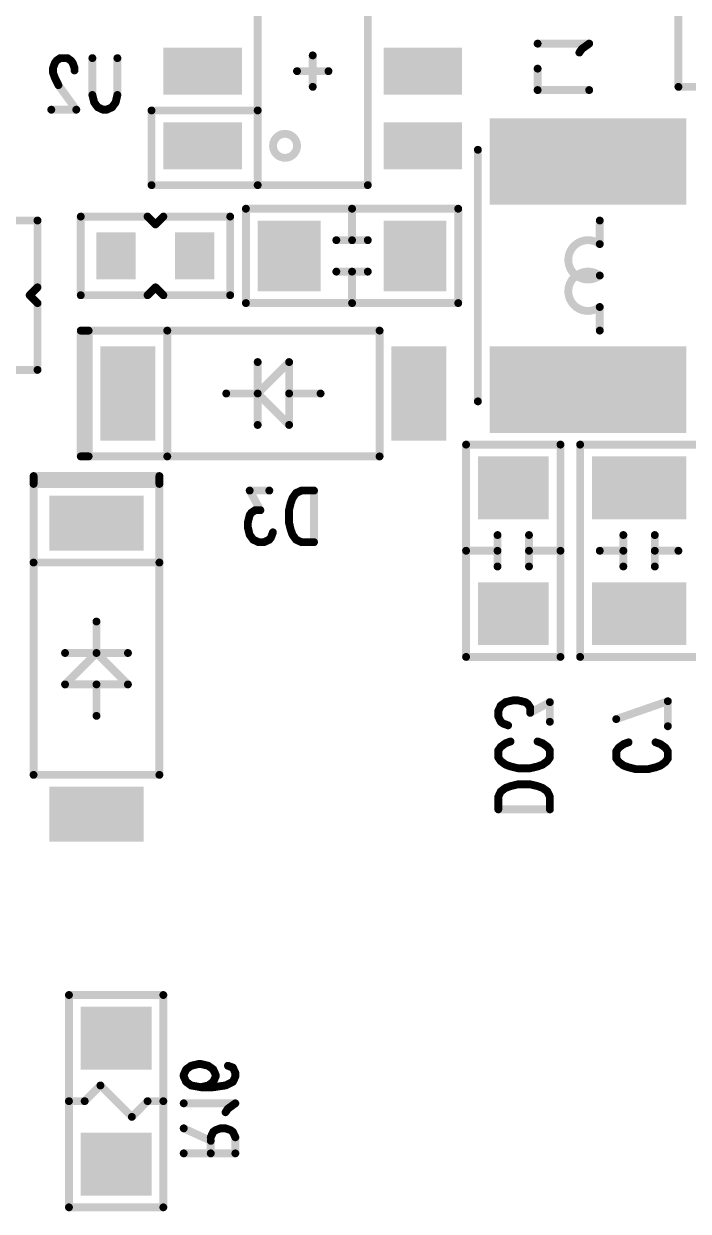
# Model space of a CAD drawing. Extents: x 99.9 to 126.1, y 95.7 to 155.
# Drawn here: x 108.58 to 117.03, y 131.1 to 146.2 of the extents above; entities that cross this region are included whole.
import ezdxf

# ---------------------------------------------------------------- set-up
doc = ezdxf.new("R2010")
doc.units = 0
doc.layers.get('0').update_dxf_attribs({"linetype": 'CONTINUOUS'})
doc.layers.add('MASK-BOTTOM_PHO', color=4, linetype='CONTINUOUS')
doc.layers.add('SILK-BOTTOM_PHO', color=5, linetype='CONTINUOUS')

# ---------------------------------------------------------------- blocks, each defined once
blk = doc.blocks.new('SQUARE_10')
blk.add_solid([(0.350012, 0.350012), (0.350012, -0.350012), (-0.350012, 0.350012), (-0.350012, -0.350012)])
blk = doc.blocks.new('SQUARE_16')
blk.add_solid([(0.250062, 0.250062), (0.250062, -0.250062), (-0.250062, 0.250062), (-0.250062, -0.250062)])
blk = doc.blocks.new('SQUARE_122')
blk.add_solid([(0.299974, 0.299974), (0.299974, -0.299974), (-0.299974, 0.299974), (-0.299974, -0.299974)])
blk = doc.blocks.new('SQUARE_152')
blk.add_solid([(0.550036, 0.550036), (0.550036, -0.550036), (-0.550036, 0.550036), (-0.550036, -0.550036)])
blk = doc.blocks.new('SQUARE_165')
blk.add_solid([(0.40005, 0.40005), (0.40005, -0.40005), (-0.40005, 0.40005), (-0.40005, -0.40005)])
blk = doc.blocks.new('ROUND_1')
at = {"const_width": 0.050038}
blk.add_lwpolyline([(-0.025018, 0, 1), (0.025018, 0, 1)], format="xyb", close=True, dxfattribs=at)

msp = doc.modelspace()

# ---------------------------------------------------------------- linework, layer by layer
at = {"layer": 'MASK-BOTTOM_PHO'}
for points, const_width in [([(110.65002, 145.599912), (111.05007, 145.599912)], 0.599948), ([(113.450116, 145.599912), (113.849912, 145.599912)], 0.599948), ([(116.45011, 144.450054), (115.050062, 144.450054)], 1.100072), ([(110.65002, 144.649952), (111.05007, 144.649952)], 0.599948), ([(113.450116, 144.649952), (113.849912, 144.649952)], 0.599948), ([(111.949992, 143.20012), (111.949992, 143.299942)], 0.8001), ([(113.549938, 143.20012), (113.549938, 143.299942)], 0.8001), ([(109.750098, 143.299942), (109.750098, 143.20012)], 0.500124), ([(110.750096, 143.299942), (110.750096, 143.20012)], 0.500124), ([(109.899958, 141.249908), (109.899958, 141.750034)], 0.700024), ([(113.599976, 141.249908), (113.599976, 141.750034)], 0.700024), ([(116.45011, 141.549882), (115.050062, 141.549882)], 1.100072), ([(114.84991, 140.299948), (114.750088, 140.299948)], 0.8001), ([(116.59997, 140.299948), (116.19992, 140.299948)], 0.8001), ([(109.249972, 139.850114), (109.750098, 139.850114)], 0.700024), ([(114.84991, 138.700002), (114.750088, 138.700002)], 0.8001), ([(116.59997, 138.700002), (116.19992, 138.700002)], 0.8001), ([(109.249972, 136.150096), (109.750098, 136.150096)], 0.700024), ([(109.799882, 133.299962), (109.70006, 133.299962)], 0.8001), ([(109.799882, 131.700016), (109.70006, 131.700016)], 0.8001)]:
    msp.add_lwpolyline(points, dxfattribs=dict(at, const_width=const_width))
at = {"layer": 'SILK-BOTTOM_PHO', "const_width": 0.100076}
for points in [[(116.899944, 148.100034), (116.899944, 145.400014)], [(111.549942, 147.049998), (111.549942, 144.15008)], [(112.94999, 144.15008), (112.94999, 147.049998)], [(115.76558, 145.949924), (115.109498, 145.949924)], [(115.640612, 145.836386), (115.671854, 145.881852)], [(115.671854, 145.881852), (115.76558, 145.949924)], [(108.970572, 145.703036), (108.947712, 145.640552)], [(108.993178, 145.734278), (108.970572, 145.703036)], [(109.038644, 145.76552), (108.993178, 145.734278)], [(109.129576, 145.76552), (109.038644, 145.76552)], [(109.175042, 145.734278), (109.129576, 145.76552)], [(109.197648, 145.703036), (109.175042, 145.734278)], [(109.220508, 145.640552), (109.197648, 145.703036)], [(109.447838, 145.29689), (109.447838, 145.76552)], [(109.765846, 145.76552), (109.765846, 145.29689)], [(112.249966, 145.400014), (112.249966, 145.800064)], [(108.947712, 145.640552), (108.947712, 145.578068)], [(108.947712, 145.578068), (108.970572, 145.515584)], [(109.220508, 145.60931), (109.220508, 145.640552)], [(112.450118, 145.599912), (112.050068, 145.599912)], [(115.109498, 145.35912), (115.109498, 145.631916)], [(108.970572, 145.515584), (109.015784, 145.421858)], [(109.015784, 145.421858), (109.243114, 145.109438)], [(116.899944, 145.400014), (118.100094, 145.400014)], [(109.470444, 145.203164), (109.447838, 145.29689)], [(109.765846, 145.29689), (109.74324, 145.203164)], [(115.76558, 145.35912), (115.109498, 145.35912)], [(109.243114, 145.109438), (108.925106, 145.109438)], [(109.51591, 145.14068), (109.470444, 145.203164)], [(109.583982, 145.109438), (109.51591, 145.14068)], [(109.629448, 145.109438), (109.583982, 145.109438)], [(109.697774, 145.14068), (109.629448, 145.109438)], [(109.74324, 145.203164), (109.697774, 145.14068)], [(111.549942, 145.10004), (110.199932, 145.10004)], [(110.199932, 145.10004), (110.199932, 144.15008)], [(111.549942, 144.15008), (111.549942, 145.10004)], [(114.350038, 144.599914), (114.350038, 141.400022)], [(110.199932, 144.15008), (111.549942, 144.15008)], [(111.549942, 144.15008), (112.94999, 144.15008)], [(109.30001, 142.750032), (109.30001, 143.75003)], [(109.30001, 143.75003), (110.149894, 143.75003)], [(110.149894, 143.75003), (110.24997, 143.649954)], [(110.24997, 143.649954), (110.350046, 143.75003)], [(110.350046, 143.75003), (111.19993, 143.75003)], [(111.19993, 143.75003), (111.19993, 142.750032)], [(114.100102, 143.850106), (111.400082, 143.850106)], [(111.400082, 143.850106), (111.400082, 142.649956)], [(112.750092, 143.850106), (112.750092, 143.450056)], [(114.100102, 142.649956), (114.100102, 143.850106)], [(107.750102, 143.699992), (108.7501, 143.699992)], [(108.7501, 143.699992), (108.7501, 142.850108)], [(115.899946, 143.400018), (115.899946, 143.699992)], [(112.94999, 143.450056), (112.54994, 143.450056)], [(112.94999, 143.050006), (112.54994, 143.050006)], [(112.750092, 142.649956), (112.750092, 143.050006)], [(108.7501, 142.850108), (108.650024, 142.750032)], [(110.24997, 142.850108), (110.149894, 142.750032)], [(110.350046, 142.750032), (110.24997, 142.850108)], [(108.650024, 142.750032), (108.7501, 142.649956)], [(110.149894, 142.750032), (109.30001, 142.750032)], [(111.19993, 142.750032), (110.350046, 142.750032)], [(108.7501, 142.649956), (108.7501, 141.800072)], [(111.400082, 142.649956), (114.100102, 142.649956)], [(115.899946, 142.599918), (115.899946, 142.299944)], [(109.400086, 142.299944), (109.30001, 142.299944)], [(109.30001, 142.299944), (109.30001, 140.699998)], [(110.400084, 142.299944), (109.400086, 142.299944)], [(109.400086, 142.299944), (109.400086, 140.699998)], [(113.100104, 142.299944), (110.400084, 142.299944)], [(110.400084, 142.299944), (110.400084, 140.699998)], [(113.100104, 140.699998), (113.100104, 142.299944)], [(108.7501, 141.800072), (107.750102, 141.800072)], [(111.549942, 141.899894), (111.549942, 141.100048)], [(111.549942, 141.500098), (111.949992, 141.899894)], [(111.949992, 141.899894), (111.949992, 141.100048)], [(111.549942, 141.500098), (111.149892, 141.500098)], [(111.949992, 141.100048), (111.549942, 141.500098)], [(111.949992, 141.500098), (112.350042, 141.500098)], [(114.199924, 140.850112), (114.199924, 138.150092)], [(115.400074, 140.850112), (114.199924, 140.850112)], [(115.400074, 138.150092), (115.400074, 140.850112)], [(115.65001, 140.850112), (115.65001, 138.150092)], [(117.14988, 140.850112), (115.65001, 140.850112)], [(109.30001, 140.699998), (109.400086, 140.699998)], [(109.400086, 140.699998), (110.400084, 140.699998)], [(110.400084, 140.699998), (113.100104, 140.699998)], [(110.300008, 140.450062), (108.700062, 140.450062)], [(108.700062, 140.450062), (108.700062, 140.349986)], [(110.300008, 140.349986), (110.300008, 140.450062)], [(110.300008, 140.349986), (108.700062, 140.349986)], [(108.700062, 140.349986), (108.700062, 139.349988)], [(110.300008, 139.349988), (110.300008, 140.349986)], [(111.69777, 140.265658), (111.447834, 140.265658)], [(111.447834, 140.265658), (111.583978, 140.015722)], [(112.10671, 140.265658), (112.038638, 140.234416)], [(112.265968, 140.265658), (112.10671, 140.265658)], [(112.265968, 140.265658), (112.265968, 139.609322)], [(111.970566, 140.109448), (111.947706, 140.015722)], [(111.993172, 140.171932), (111.970566, 140.109448)], [(112.038638, 140.234416), (111.993172, 140.171932)], [(111.447834, 139.953238), (111.424974, 139.859258)], [(111.47044, 139.98448), (111.447834, 139.953238)], [(111.515906, 140.015722), (111.47044, 139.98448)], [(111.583978, 140.015722), (111.515906, 140.015722)], [(111.947706, 140.015722), (111.947706, 139.859258)], [(111.424974, 139.859258), (111.424974, 139.796774)], [(111.947706, 139.859258), (111.970566, 139.765532)], [(111.424974, 139.796774), (111.447834, 139.703048)], [(111.447834, 139.703048), (111.4933, 139.640564)], [(111.69777, 139.640564), (111.720376, 139.671806)], [(111.720376, 139.671806), (111.743236, 139.73429)], [(111.970566, 139.765532), (111.993172, 139.703048)], [(111.993172, 139.703048), (112.038638, 139.640564)], [(114.599974, 139.7), (114.599974, 139.29995)], [(115.000024, 139.7), (115.000024, 139.29995)], [(116.19992, 139.7), (116.19992, 139.29995)], [(116.59997, 139.7), (116.59997, 139.29995)], [(111.4933, 139.640564), (111.561372, 139.609322)], [(111.561372, 139.609322), (111.629444, 139.609322)], [(111.629444, 139.609322), (111.69777, 139.640564)], [(112.038638, 139.640564), (112.10671, 139.609322)], [(112.10671, 139.609322), (112.265968, 139.609322)], [(114.199924, 139.500102), (114.599974, 139.500102)], [(115.400074, 139.500102), (115.000024, 139.500102)], [(116.19992, 139.500102), (115.899946, 139.500102)], [(116.59997, 139.500102), (116.899944, 139.500102)], [(110.300008, 139.349988), (108.700062, 139.349988)], [(108.700062, 139.349988), (108.700062, 136.649968)], [(110.300008, 136.649968), (110.300008, 139.349988)], [(109.499908, 138.199876), (109.499908, 138.599926)], [(109.899958, 138.199876), (109.100112, 138.199876)], [(109.100112, 137.80008), (109.499908, 138.199876)], [(109.499908, 138.199876), (109.899958, 137.80008)], [(114.199924, 138.150092), (115.400074, 138.150092)], [(115.65001, 138.150092), (117.14988, 138.150092)], [(109.899958, 137.80008), (109.100112, 137.80008)], [(109.499908, 137.80008), (109.499908, 137.40003)], [(114.703098, 137.575036), (114.640614, 137.52957)], [(114.796824, 137.597642), (114.703098, 137.575036)], [(114.859308, 137.597642), (114.796824, 137.597642)], [(114.953034, 137.575036), (114.859308, 137.597642)], [(114.984276, 137.552176), (114.953034, 137.575036)], [(115.015518, 137.50671), (114.984276, 137.552176)], [(115.265708, 137.575036), (115.015518, 137.438638)], [(115.265708, 137.3251), (115.265708, 137.575036)], [(116.765578, 137.586466), (116.109496, 137.359136)], [(116.765578, 137.268204), (116.765578, 137.586466)], [(114.640614, 137.52957), (114.609372, 137.461244)], [(114.609372, 137.461244), (114.609372, 137.393172)], [(114.609372, 137.393172), (114.640614, 137.3251)], [(115.015518, 137.438638), (115.015518, 137.50671)], [(114.640614, 137.3251), (114.671856, 137.30224)], [(114.671856, 137.30224), (114.73434, 137.279634)], [(114.609372, 136.961372), (114.640614, 137.006838)], [(114.609372, 136.87044), (114.609372, 136.961372)], [(114.640614, 137.006838), (114.703098, 137.052304)], [(114.703098, 137.052304), (114.765582, 137.07491)], [(115.109498, 137.07491), (115.171982, 137.052304)], [(115.171982, 137.052304), (115.234466, 137.006838)], [(115.234466, 137.006838), (115.265708, 136.961372)], [(115.265708, 136.961372), (115.265708, 136.87044)], [(116.109496, 136.949942), (116.140738, 136.995408)], [(116.109496, 136.85901), (116.109496, 136.949942)], [(116.140738, 136.995408), (116.203222, 137.040874)], [(116.203222, 137.040874), (116.265706, 137.063734)], [(116.609368, 137.063734), (116.671852, 137.040874)], [(116.671852, 137.040874), (116.734336, 136.995408)], [(116.734336, 136.995408), (116.765578, 136.949942)], [(116.765578, 136.949942), (116.765578, 136.85901)], [(114.640614, 136.824974), (114.609372, 136.87044)], [(114.703098, 136.779508), (114.640614, 136.824974)], [(114.765582, 136.756902), (114.703098, 136.779508)], [(115.171982, 136.779508), (115.109498, 136.756902)], [(115.234466, 136.824974), (115.171982, 136.779508)], [(115.265708, 136.87044), (115.234466, 136.824974)], [(116.140738, 136.813544), (116.109496, 136.85901)], [(116.203222, 136.768078), (116.140738, 136.813544)], [(116.734336, 136.813544), (116.671852, 136.768078)], [(116.765578, 136.85901), (116.734336, 136.813544)], [(108.700062, 136.649968), (110.300008, 136.649968)], [(114.859308, 136.734042), (114.765582, 136.756902)], [(115.015518, 136.734042), (114.859308, 136.734042)], [(115.109498, 136.756902), (115.015518, 136.734042)], [(116.265706, 136.745472), (116.203222, 136.768078)], [(116.359432, 136.722612), (116.265706, 136.745472)], [(116.515642, 136.722612), (116.359432, 136.722612)], [(116.609368, 136.745472), (116.515642, 136.722612)], [(116.671852, 136.768078), (116.609368, 136.745472)], [(114.703098, 136.484106), (114.640614, 136.43864)], [(114.765582, 136.506712), (114.703098, 136.484106)], [(114.859308, 136.529572), (114.765582, 136.506712)], [(115.015518, 136.529572), (114.859308, 136.529572)], [(115.109498, 136.506712), (115.015518, 136.529572)], [(115.171982, 136.484106), (115.109498, 136.506712)], [(115.234466, 136.43864), (115.171982, 136.484106)], [(114.640614, 136.43864), (114.609372, 136.370568)], [(114.609372, 136.370568), (114.609372, 136.21131)], [(115.265708, 136.370568), (115.234466, 136.43864)], [(115.265708, 136.21131), (115.265708, 136.370568)], [(115.265708, 136.21131), (114.609372, 136.21131)], [(109.149896, 133.850126), (109.149896, 131.150106)], [(110.350046, 133.850126), (109.149896, 133.850126)], [(110.350046, 131.150106), (110.350046, 133.850126)], [(110.60938, 132.836412), (110.640622, 132.904484)], [(110.640622, 132.904484), (110.703106, 132.94995)], [(110.703106, 132.94995), (110.796832, 132.97281)], [(110.796832, 132.97281), (110.828074, 132.97281)], [(110.828074, 132.97281), (110.9218, 132.94995)], [(110.9218, 132.94995), (110.984284, 132.904484)], [(110.984284, 132.904484), (111.015526, 132.836412)], [(111.17199, 132.94995), (111.234474, 132.927344)], [(111.234474, 132.927344), (111.265716, 132.859018)], [(111.265716, 132.859018), (111.265716, 132.813552)], [(110.60938, 132.813552), (110.60938, 132.836412)], [(110.640622, 132.74548), (110.60938, 132.813552)], [(110.703106, 132.700014), (110.640622, 132.74548)], [(110.984284, 132.74548), (110.9218, 132.700014)], [(111.015526, 132.813552), (110.984284, 132.74548)], [(111.015526, 132.836412), (111.015526, 132.813552)], [(111.234474, 132.74548), (111.140748, 132.700014)], [(111.265716, 132.813552), (111.234474, 132.74548)], [(109.350048, 132.500116), (109.549946, 132.700014)], [(109.549946, 132.700014), (109.949996, 132.299964)], [(110.828074, 132.677154), (110.703106, 132.700014)], [(110.9218, 132.700014), (110.828074, 132.677154)], [(110.984284, 132.677154), (110.828074, 132.677154)], [(111.140748, 132.700014), (110.984284, 132.677154)], [(109.149896, 132.500116), (109.350048, 132.500116)], [(109.949996, 132.299964), (110.149894, 132.500116)], [(110.149894, 132.500116), (110.350046, 132.500116)], [(111.265716, 132.472684), (110.60938, 132.472684)], [(111.140748, 132.359146), (111.17199, 132.404612)], [(111.17199, 132.404612), (111.265716, 132.472684)], [(110.953042, 131.995418), (110.60938, 132.154422)], [(110.984284, 132.10921), (110.953042, 132.040884)], [(111.015526, 132.131816), (110.984284, 132.10921)], [(111.07801, 132.154422), (111.015526, 132.131816)], [(111.140748, 132.154422), (111.07801, 132.154422)], [(111.203232, 132.131816), (111.140748, 132.154422)], [(111.234474, 132.10921), (111.203232, 132.131816)], [(111.265716, 132.040884), (111.234474, 132.10921)], [(110.953042, 132.040884), (110.953042, 131.836414)], [(111.265716, 131.836414), (111.265716, 132.040884)], [(111.265716, 131.836414), (110.60938, 131.836414)], [(109.149896, 131.150106), (110.350046, 131.150106)]]:
    msp.add_lwpolyline(points, dxfattribs=at)
msp.add_lwpolyline([(111.745268, 144.649952, 1), (112.050068, 144.649952, 1)], format="xyb", close=True, dxfattribs=at)
for points in [[(115.899692, 143.400272, 1.99797), (115.9002, 142.999968)], [(115.9002, 142.999968, 1.9987143), (115.899692, 142.599918)]]:
    msp.add_lwpolyline(points, format="xyb", dxfattribs=at)

# ---------------------------------------------------------------- block references
at = {"layer": 'MASK-BOTTOM_PHO'}
for name, p in [('SQUARE_122', (110.65002, 145.599912)), ('SQUARE_122', (111.05007, 145.599912)), ('SQUARE_122', (113.450116, 145.599912)), ('SQUARE_122', (113.849912, 145.599912)), ('SQUARE_152', (115.050062, 144.450054)), ('SQUARE_152', (116.45011, 144.450054)), ('SQUARE_122', (110.65002, 144.649952)), ('SQUARE_122', (111.05007, 144.649952)), ('SQUARE_122', (113.450116, 144.649952)), ('SQUARE_122', (113.849912, 144.649952)), ('SQUARE_165', (111.949992, 143.299942)), ('SQUARE_165', (113.549938, 143.299942)), ('SQUARE_16', (109.750098, 143.299942)), ('SQUARE_16', (110.750096, 143.299942)), ('SQUARE_165', (111.949992, 143.20012)), ('SQUARE_165', (113.549938, 143.20012)), ('SQUARE_16', (109.750098, 143.20012)), ('SQUARE_16', (110.750096, 143.20012)), ('SQUARE_10', (109.899958, 141.750034)), ('SQUARE_10', (113.599976, 141.750034)), ('SQUARE_152', (115.050062, 141.549882)), ('SQUARE_152', (116.45011, 141.549882)), ('SQUARE_10', (109.899958, 141.249908)), ('SQUARE_10', (113.599976, 141.249908)), ('SQUARE_165', (114.750088, 140.299948)), ('SQUARE_165', (114.84991, 140.299948)), ('SQUARE_165', (116.19992, 140.299948)), ('SQUARE_165', (116.59997, 140.299948)), ('SQUARE_10', (109.249972, 139.850114)), ('SQUARE_10', (109.750098, 139.850114)), ('SQUARE_165', (114.750088, 138.700002)), ('SQUARE_165', (114.84991, 138.700002)), ('SQUARE_165', (116.19992, 138.700002)), ('SQUARE_165', (116.59997, 138.700002)), ('SQUARE_10', (109.249972, 136.150096)), ('SQUARE_10', (109.750098, 136.150096)), ('SQUARE_165', (109.70006, 133.299962)), ('SQUARE_165', (109.799882, 133.299962)), ('SQUARE_165', (109.70006, 131.700016)), ('SQUARE_165', (109.799882, 131.700016))]:
    msp.add_blockref(name, p, dxfattribs=at)
at = {"layer": 'SILK-BOTTOM_PHO'}
for p in [(115.109498, 145.949924), (115.671854, 145.881852), (115.76558, 145.949924), (108.970572, 145.703036), (108.993178, 145.734278), (109.038644, 145.76552), (109.129576, 145.76552), (109.175042, 145.734278), (109.197648, 145.703036), (109.447838, 145.76552), (109.765846, 145.76552), (112.249966, 145.800064), (115.640612, 145.836386), (108.947712, 145.640552), (108.947712, 145.578068), (109.220508, 145.640552), (109.220508, 145.60931), (112.050068, 145.599912), (112.450118, 145.599912), (115.109498, 145.631916), (108.970572, 145.515584), (109.015784, 145.421858), (112.249966, 145.400014), (116.899944, 145.400014), (109.447838, 145.29689), (109.765846, 145.29689), (115.109498, 145.35912), (115.76558, 145.35912), (108.925106, 145.109438), (109.243114, 145.109438), (109.470444, 145.203164), (109.51591, 145.14068), (109.583982, 145.109438), (109.629448, 145.109438), (109.697774, 145.14068), (109.74324, 145.203164), (110.199932, 145.10004), (111.549942, 145.10004), (114.350038, 144.599914), (110.199932, 144.15008), (111.549942, 144.15008), (111.549942, 144.15008), (111.549942, 144.15008), (112.94999, 144.15008), (109.30001, 143.75003), (110.149894, 143.75003), (110.350046, 143.75003), (111.19993, 143.75003), (111.400082, 143.850106), (112.750092, 143.850106), (114.100102, 143.850106), (114.100102, 143.850106), (108.7501, 143.699992), (110.24997, 143.649954), (115.899946, 143.699992), (112.54994, 143.450056), (112.750092, 143.450056), (112.94999, 143.450056), (115.899692, 143.400272), (115.899946, 143.400018), (112.54994, 143.050006), (112.750092, 143.050006), (112.94999, 143.050006), (115.9002, 142.999968), (115.9002, 142.999968), (108.7501, 142.850108), (110.24997, 142.850108), (108.650024, 142.750032), (109.30001, 142.750032), (109.30001, 142.750032), (110.149894, 142.750032), (110.350046, 142.750032), (111.19993, 142.750032), (108.7501, 142.649956), (111.400082, 142.649956), (112.750092, 142.649956), (114.100102, 142.649956), (115.899692, 142.599918), (115.899946, 142.599918), (109.30001, 142.299944), (109.400086, 142.299944), (109.400086, 142.299944), (110.400084, 142.299944), (110.400084, 142.299944), (113.100104, 142.299944), (113.100104, 142.299944), (115.899946, 142.299944), (108.7501, 141.800072), (108.7501, 141.800072), (111.549942, 141.899894), (111.949992, 141.899894), (111.949992, 141.899894), (111.149892, 141.500098), (111.549942, 141.500098), (111.549942, 141.500098), (111.949992, 141.500098), (112.350042, 141.500098), (114.350038, 141.400022), (111.549942, 141.100048), (111.949992, 141.100048), (114.199924, 140.850112), (114.199924, 140.850112), (115.400074, 140.850112), (115.65001, 140.850112), (115.65001, 140.850112), (109.30001, 140.699998), (109.400086, 140.699998), (109.400086, 140.699998), (110.400084, 140.699998), (110.400084, 140.699998), (113.100104, 140.699998), (108.700062, 140.450062), (110.300008, 140.450062), (108.700062, 140.349986), (108.700062, 140.349986), (110.300008, 140.349986), (110.300008, 140.349986), (111.447834, 140.265658), (111.69777, 140.265658), (112.10671, 140.265658), (112.265968, 140.265658), (112.265968, 140.265658), (111.970566, 140.109448), (111.993172, 140.171932), (112.038638, 140.234416), (111.447834, 139.953238), (111.47044, 139.98448), (111.515906, 140.015722), (111.583978, 140.015722), (111.947706, 140.015722), (111.424974, 139.859258), (111.947706, 139.859258), (111.424974, 139.796774), (111.447834, 139.703048), (111.720376, 139.671806), (111.743236, 139.73429), (111.970566, 139.765532), (111.993172, 139.703048), (114.599974, 139.7), (115.000024, 139.7), (116.19992, 139.7), (116.59997, 139.7), (111.4933, 139.640564), (111.561372, 139.609322), (111.629444, 139.609322), (111.69777, 139.640564), (112.038638, 139.640564), (112.10671, 139.609322), (112.265968, 139.609322), (112.265968, 139.609322), (114.199924, 139.500102), (114.599974, 139.500102), (115.000024, 139.500102), (115.400074, 139.500102), (115.899946, 139.500102), (116.19992, 139.500102), (116.59997, 139.500102), (116.899944, 139.500102), (108.700062, 139.349988), (108.700062, 139.349988), (110.300008, 139.349988), (110.300008, 139.349988), (114.599974, 139.29995), (115.000024, 139.29995), (116.19992, 139.29995), (116.59997, 139.29995), (109.499908, 138.599926), (109.100112, 138.199876), (109.499908, 138.199876), (109.499908, 138.199876), (109.899958, 138.199876), (114.199924, 138.150092), (115.400074, 138.150092), (115.65001, 138.150092), (109.100112, 137.80008), (109.499908, 137.80008), (109.899958, 137.80008), (109.899958, 137.80008), (114.703098, 137.575036), (114.796824, 137.597642), (114.859308, 137.597642), (114.953034, 137.575036), (114.984276, 137.552176), (115.265708, 137.575036), (116.765578, 137.586466), (116.765578, 137.586466), (109.499908, 137.40003), (114.609372, 137.461244), (114.609372, 137.393172), (114.640614, 137.52957), (115.015518, 137.50671), (115.015518, 137.438638), (114.640614, 137.3251), (114.671856, 137.30224), (114.73434, 137.279634), (115.265708, 137.3251), (116.109496, 137.359136), (116.765578, 137.268204), (114.609372, 136.961372), (114.640614, 137.006838), (114.703098, 137.052304), (114.765582, 137.07491), (115.109498, 137.07491), (115.171982, 137.052304), (115.234466, 137.006838), (115.265708, 136.961372), (116.109496, 136.949942), (116.140738, 136.995408), (116.203222, 137.040874), (116.265706, 137.063734), (116.609368, 137.063734), (116.671852, 137.040874), (116.734336, 136.995408), (116.765578, 136.949942), (114.609372, 136.87044), (114.640614, 136.824974), (114.703098, 136.779508), (115.171982, 136.779508), (115.234466, 136.824974), (115.265708, 136.87044), (116.109496, 136.85901), (116.140738, 136.813544), (116.734336, 136.813544), (116.765578, 136.85901), (108.700062, 136.649968), (110.300008, 136.649968), (110.300008, 136.649968), (114.765582, 136.756902), (114.859308, 136.734042), (115.015518, 136.734042), (115.109498, 136.756902), (116.203222, 136.768078), (116.265706, 136.745472), (116.359432, 136.722612), (116.515642, 136.722612), (116.609368, 136.745472), (116.671852, 136.768078), (114.703098, 136.484106), (114.765582, 136.506712), (114.859308, 136.529572), (115.015518, 136.529572), (115.109498, 136.506712), (115.171982, 136.484106), (114.609372, 136.370568), (114.640614, 136.43864), (115.234466, 136.43864), (115.265708, 136.370568), (114.609372, 136.21131), (114.609372, 136.21131), (115.265708, 136.21131), (115.265708, 136.21131), (109.149896, 133.850126), (109.149896, 133.850126), (110.350046, 133.850126), (110.640622, 132.904484), (110.703106, 132.94995), (110.796832, 132.97281), (110.828074, 132.97281), (110.9218, 132.94995), (110.984284, 132.904484), (111.17199, 132.94995), (111.234474, 132.927344), (111.265716, 132.859018), (110.60938, 132.836412), (110.60938, 132.813552), (110.640622, 132.74548), (110.984284, 132.74548), (111.015526, 132.836412), (111.015526, 132.813552), (111.234474, 132.74548), (111.265716, 132.813552), (109.549946, 132.700014), (110.703106, 132.700014), (110.828074, 132.677154), (110.828074, 132.677154), (110.9218, 132.700014), (110.984284, 132.677154), (111.140748, 132.700014), (109.149896, 132.500116), (109.350048, 132.500116), (110.149894, 132.500116), (110.350046, 132.500116), (110.60938, 132.472684), (111.17199, 132.404612), (111.265716, 132.472684), (109.949996, 132.299964), (111.140748, 132.359146), (110.60938, 132.154422), (110.984284, 132.10921), (111.015526, 132.131816), (111.07801, 132.154422), (111.140748, 132.154422), (111.203232, 132.131816), (111.234474, 132.10921), (110.953042, 132.040884), (110.953042, 131.995418), (111.265716, 132.040884), (110.60938, 131.836414), (110.953042, 131.836414), (111.265716, 131.836414), (111.265716, 131.836414), (109.149896, 131.150106), (110.350046, 131.150106)]:
    msp.add_blockref('ROUND_1', p, dxfattribs=at)

doc.saveas('drawing.dxf')
